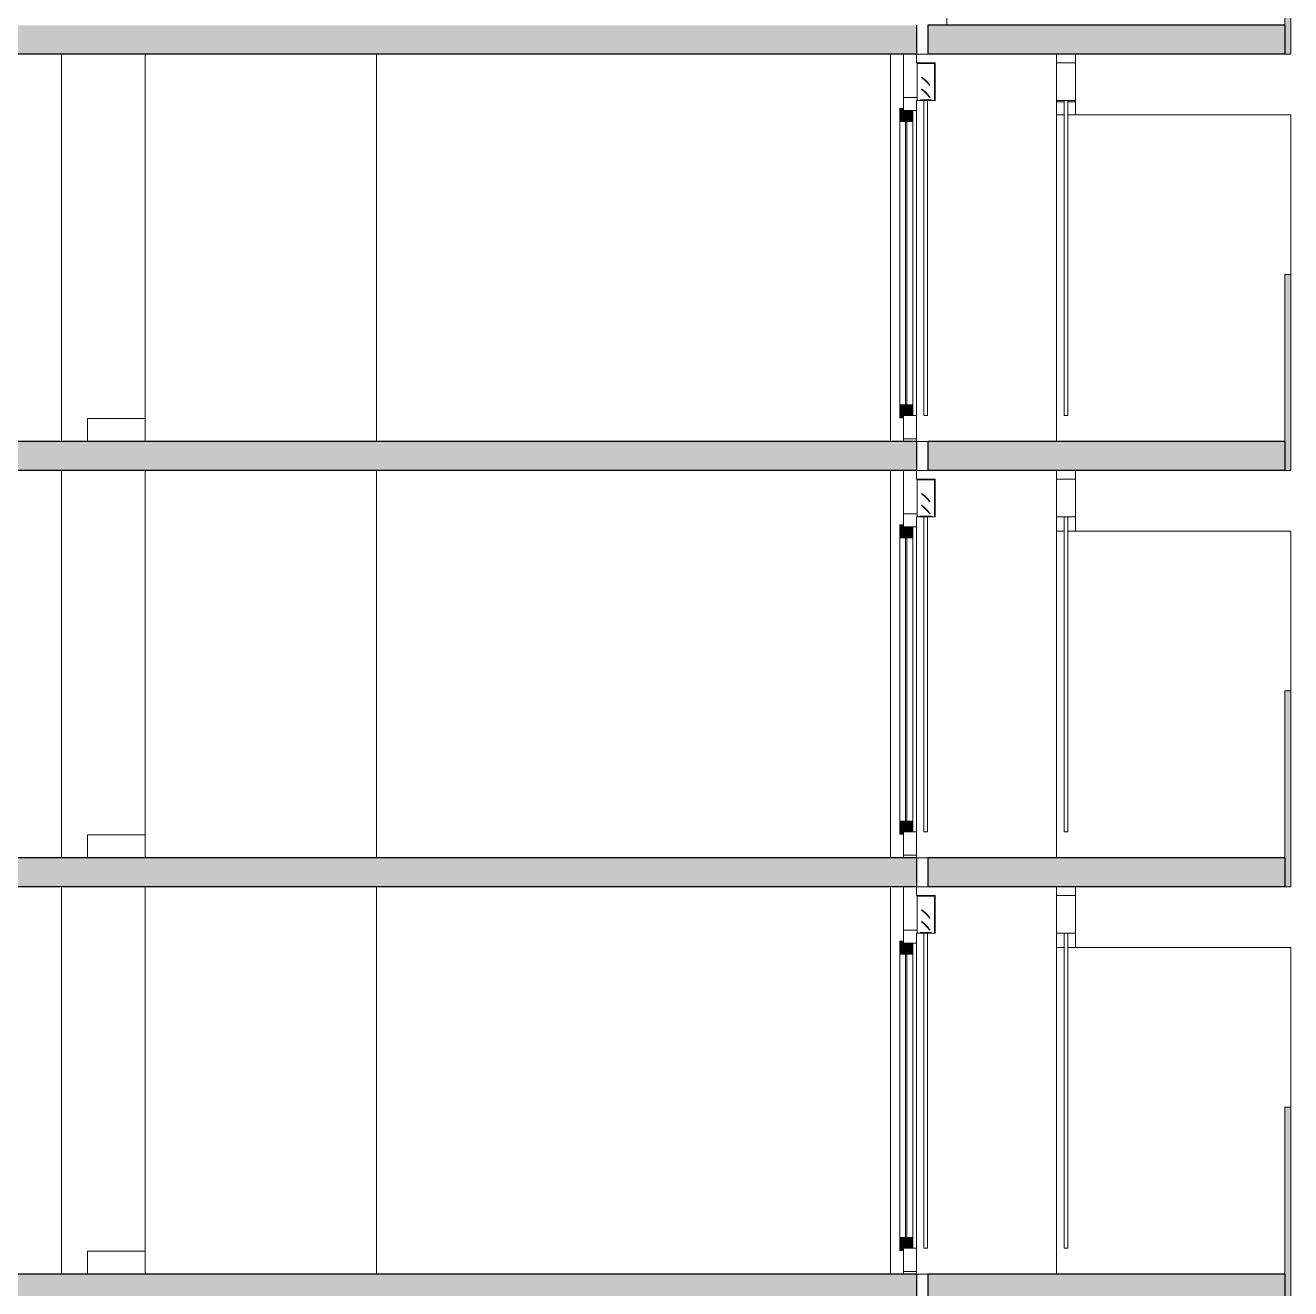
# Model space of a CAD drawing. Header units: metres. Extents: x -3.3 to 35.9, y -7 to 21.5.
# Drawn here: x 8.71 to 17.46, y 2.77 to 11.51 of the extents above; entities that cross this region are included whole.
import ezdxf

# ---------------------------------------------------------------- set-up
doc = ezdxf.new("R2010")
doc.units = ezdxf.units.M
doc.header["$MEASUREMENT"] = 0
for name, color, linetype in [('D_Schnitt D RB_1_110 Wand Aussen', 7, 'Continuous'), ('D_Schnitt D RB_1_120 Wand Innen tragend', 7, 'Continuous'), ('D_Schnitt D RB_1_140 Brüstung', 7, 'Continuous'), ('D_Schnitt D RB_1_150 Stütze', 7, 'Continuous'), ('D_Schnitt D RB_1_210 Decke', 7, 'Continuous'), ('D_Schnitt D RB_1_270 Deckendurchbruchsymbol', 7, 'Continuous')]:
    doc.layers.add(name, color=color, linetype=linetype)

msp = doc.modelspace()

# ---------------------------------------------------------------- hatches: boundary and pattern name
at = {"layer": 'D_Schnitt D RB_1_110 Wand Aussen', "linetype": 'Continuous', "lineweight": 0, "true_color": 0xffffff}
for points in [[(14.78, 10.935), (14.755, 10.935), (14.755, 10.845), (14.78, 10.845)], [(14.845, 10.92), (14.78, 10.92), (14.78, 10.845), (14.845, 10.845)], [(14.78, 8.795), (14.78, 8.885), (14.755, 8.885), (14.755, 8.795)], [(14.845, 8.81), (14.845, 8.885), (14.78, 8.885), (14.78, 8.81)], [(14.78, 8.055), (14.755, 8.055), (14.755, 7.965), (14.78, 7.965)], [(14.845, 8.04), (14.78, 8.04), (14.78, 7.965), (14.845, 7.965)], [(14.78, 5.915), (14.78, 6.005), (14.755, 6.005), (14.755, 5.915)], [(14.845, 5.93), (14.845, 6.005), (14.78, 6.005), (14.78, 5.93)], [(14.78, 5.175), (14.755, 5.175), (14.755, 5.085), (14.78, 5.085)], [(14.845, 5.16), (14.78, 5.16), (14.78, 5.085), (14.845, 5.085)], [(14.78, 3.035), (14.78, 3.125), (14.755, 3.125), (14.755, 3.035)], [(14.845, 3.05), (14.845, 3.125), (14.78, 3.125), (14.78, 3.05)]]:
    msp.add_hatch(color=7, dxfattribs=at).paths.add_polyline_path(points)
at = {"layer": 'D_Schnitt D RB_1_140 Brüstung', "linetype": 'Continuous', "lineweight": 0, "true_color": 0x000000}
for points in [[(17.46, 12.936), (17.42, 12.936), (17.42, 11.31), (17.46, 11.31)], [(17.46, 9.786), (17.42, 9.786), (17.42, 8.43), (17.46, 8.43)], [(17.46, 6.906), (17.42, 6.906), (17.42, 5.55), (17.46, 5.55)], [(17.46, 4.026), (17.42, 4.026), (17.42, 2.67), (17.46, 2.67)]]:
    msp.add_hatch(color=18, dxfattribs=at).paths.add_polyline_path(points)
at = {"layer": 'D_Schnitt D RB_1_210 Decke', "linetype": 'Continuous', "lineweight": 0, "true_color": 0x000000}
for points in [[(0.53, 11.31), (14.87, 11.31), (14.87, 11.51), (0.53, 11.51)], [(14.95, 11.51), (14.95, 11.31), (17.42, 11.31), (17.42, 11.51)], [(14.87, 8.63), (0.53, 8.63), (0.53, 8.43), (14.87, 8.43)], [(14.95, 8.63), (14.95, 8.43), (17.42, 8.43), (17.42, 8.63)], [(0.53, 5.55), (14.87, 5.55), (14.87, 5.75), (0.53, 5.75)], [(14.95, 5.55), (17.42, 5.55), (17.42, 5.75), (14.95, 5.75)], [(0.53, 2.67), (14.87, 2.67), (14.87, 2.87), (0.53, 2.87)], [(14.95, 2.67), (17.42, 2.67), (17.42, 2.87), (14.95, 2.87)]]:
    msp.add_hatch(color=18, dxfattribs=at).paths.add_polyline_path(points)

# ---------------------------------------------------------------- linework, layer by layer
at = {"layer": 'D_Schnitt D RB_1_110 Wand Aussen', "color": 7, "linetype": 'Continuous', "lineweight": 18, "ltscale": 1000}
for p, q in [((14.69, 8.63), (14.69, 11.31)), ((14.95, 11.31), (14.87, 11.31)), ((15.84, 8.63), (15.84, 11.31)), ((14.87, 8.63), (14.95, 8.63)), ((14.69, 5.75), (14.69, 8.43)), ((14.87, 8.43), (14.95, 8.43)), ((15.84, 5.75), (15.84, 8.43)), ((14.87, 5.75), (14.95, 5.75)), ((14.69, 2.87), (14.69, 5.55)), ((14.87, 5.55), (14.95, 5.55)), ((15.84, 2.87), (15.84, 5.55)), ((14.87, 2.87), (14.95, 2.87))]:
    msp.add_line(p, q, dxfattribs=at)
at = {"layer": 'D_Schnitt D RB_1_110 Wand Aussen', "color": 7, "linetype": 'Continuous', "lineweight": 13, "ltscale": 1000}
for p, q in [((14.87, 11.31), (14.87, 11.25)), ((15, 11.25), (14.87, 11.25)), ((14.875, 11.245), (14.875, 10.99)), ((14.995, 11.245), (14.875, 11.245)), ((14.995, 11.245), (14.995, 10.99)), ((15, 11.25), (15, 10.99)), ((15.97, 11.25), (15.84, 11.25)), ((15.97, 10.99), (15.97, 11.25)), ((14.9078, 11.1516), (14.9057, 11.1495)), ((14.9078, 11.0694), (14.9057, 11.0673)), ((14.9643, 11.095), (14.9622, 11.0929)), ((14.87, 11.01), (14.78, 11.01)), ((14.87, 10.99), (14.87, 10.92)), ((14.875, 10.99), (14.87, 10.99)), ((14.875, 10.99), (14.895, 10.99)), ((14.895, 10.9915), (14.895, 10.99)), ((14.8965, 10.9915), (14.895, 10.9915)), ((14.975, 10.99), (14.895, 10.99)), ((14.8965, 10.9945), (14.8965, 10.9915)), ((14.9735, 10.9945), (14.8965, 10.9945)), ((14.9225, 8.81), (14.9225, 10.99)), ((14.9475, 8.81), (14.9475, 10.99)), ((14.9643, 11.0129), (14.9622, 11.0107)), ((14.9735, 10.9945), (14.9735, 10.9915)), ((14.975, 10.9915), (14.9735, 10.9915)), ((14.975, 10.9915), (14.975, 10.99)), ((14.975, 10.99), (14.995, 10.99)), ((15, 10.99), (14.995, 10.99)), ((15.84, 10.99), (15.845, 10.99)), ((15.84, 10.98), (15.845, 10.98)), ((15.845, 10.99), (15.8925, 10.99)), ((15.845, 10.98), (15.8925, 10.98)), ((15.8925, 10.99), (15.9175, 10.99)), ((15.8925, 8.81), (15.8925, 10.99)), ((15.9175, 10.99), (15.965, 10.99)), ((15.9175, 8.81), (15.9175, 10.99)), ((15.9175, 10.98), (15.965, 10.98)), ((15.965, 10.99), (15.97, 10.99)), ((15.965, 10.98), (15.97, 10.98)), ((15.97, 10.98), (15.97, 10.99)), ((14.755, 10.935), (14.755, 10.845)), ((14.78, 10.935), (14.755, 10.935)), ((14.845, 10.92), (14.845, 10.845)), ((14.87, 8.81), (14.87, 10.92)), ((14.755, 10.1422), (14.755, 10.845)), ((14.795, 10.845), (14.795, 8.885)), ((14.805, 10.845), (14.805, 8.885)), ((14.845, 10.1259), (14.845, 10.845)), ((14.845, 10.0232), (14.845, 10.0627)), ((14.845, 9.77), (14.845, 9.7784)), ((14.845, 9.474), (14.845, 9.6041)), ((14.845, 9.3464), (14.845, 9.3955)), ((14.845, 9.2188), (14.845, 9.2679)), ((14.845, 9.0912), (14.845, 9.1402)), ((14.845, 8.9635), (14.845, 9.0126)), ((14.755, 8.885), (14.755, 8.795)), ((14.845, 8.885), (14.845, 8.81)), ((14.78, 8.795), (14.755, 8.795)), ((14.87, 8.81), (14.87, 8.63)), ((14.9475, 8.81), (14.9225, 8.81)), ((15.8925, 8.81), (15.9175, 8.81)), ((14.87, 8.65), (14.78, 8.65)), ((14.87, 8.43), (14.87, 8.37)), ((15, 8.37), (14.87, 8.37)), ((14.875, 8.365), (14.875, 8.11)), ((14.995, 8.365), (14.875, 8.365)), ((14.995, 8.365), (14.995, 8.11)), ((15, 8.37), (15, 8.11)), ((15.97, 8.37), (15.84, 8.37)), ((15.97, 8.11), (15.97, 8.37)), ((14.9078, 8.2716), (14.9057, 8.2695)), ((14.9078, 8.1894), (14.9057, 8.1873)), ((14.9643, 8.215), (14.9622, 8.2129)), ((14.755, 8.055), (14.755, 7.965)), ((14.78, 8.055), (14.755, 8.055)), ((14.87, 8.13), (14.78, 8.13)), ((14.87, 8.11), (14.87, 8.04)), ((14.875, 8.11), (14.87, 8.11)), ((14.875, 8.11), (14.895, 8.11)), ((14.895, 8.1115), (14.895, 8.11)), ((14.8965, 8.1115), (14.895, 8.1115)), ((14.975, 8.11), (14.895, 8.11)), ((14.8965, 8.1145), (14.8965, 8.1115)), ((14.9735, 8.1145), (14.8965, 8.1145)), ((14.9225, 5.93), (14.9225, 8.11)), ((14.9475, 5.93), (14.9475, 8.11)), ((14.9643, 8.1329), (14.9622, 8.1307)), ((14.9735, 8.1145), (14.9735, 8.1115)), ((14.975, 8.1115), (14.9735, 8.1115)), ((14.975, 8.1115), (14.975, 8.11)), ((14.975, 8.11), (14.995, 8.11)), ((15, 8.11), (14.995, 8.11)), ((15.84, 8.11), (15.845, 8.11)), ((15.845, 8.11), (15.8925, 8.11)), ((15.8925, 8.11), (15.9175, 8.11)), ((15.8925, 5.93), (15.8925, 8.11)), ((15.9175, 8.11), (15.965, 8.11)), ((15.9175, 5.93), (15.9175, 8.11)), ((15.965, 8.11), (15.97, 8.11)), ((14.845, 8.04), (14.845, 7.965)), ((14.87, 5.93), (14.87, 8.04)), ((14.755, 7.2622), (14.755, 7.965)), ((14.795, 7.965), (14.795, 6.005)), ((14.805, 7.965), (14.805, 6.005)), ((14.845, 7.2459), (14.845, 7.965)), ((14.845, 7.1432), (14.845, 7.1827)), ((14.845, 6.89), (14.845, 6.8984)), ((14.845, 6.594), (14.845, 6.7241)), ((14.845, 6.4664), (14.845, 6.5155)), ((14.845, 6.3388), (14.845, 6.3879)), ((14.845, 6.2112), (14.845, 6.2602)), ((14.845, 6.0835), (14.845, 6.1326)), ((14.755, 6.005), (14.755, 5.915)), ((14.845, 6.005), (14.845, 5.93)), ((14.78, 5.915), (14.755, 5.915)), ((14.87, 5.93), (14.87, 5.75)), ((14.9475, 5.93), (14.9225, 5.93)), ((15.8925, 5.93), (15.9175, 5.93)), ((14.87, 5.77), (14.78, 5.77)), ((14.87, 5.55), (14.87, 5.49)), ((15, 5.49), (14.87, 5.49)), ((14.875, 5.485), (14.875, 5.23)), ((14.995, 5.485), (14.875, 5.485)), ((14.995, 5.485), (14.995, 5.23)), ((15, 5.49), (15, 5.23)), ((15.97, 5.49), (15.84, 5.49)), ((15.97, 5.23), (15.97, 5.49)), ((14.9078, 5.3916), (14.9057, 5.3895)), ((14.9078, 5.3094), (14.9057, 5.3073)), ((14.9643, 5.335), (14.9622, 5.3329)), ((14.755, 5.175), (14.755, 5.085)), ((14.78, 5.175), (14.755, 5.175)), ((14.87, 5.25), (14.78, 5.25)), ((14.87, 5.23), (14.87, 5.16)), ((14.875, 5.23), (14.87, 5.23)), ((14.875, 5.23), (14.895, 5.23)), ((14.895, 5.2315), (14.895, 5.23)), ((14.8965, 5.2315), (14.895, 5.2315)), ((14.975, 5.23), (14.895, 5.23)), ((14.8965, 5.2345), (14.8965, 5.2315)), ((14.9735, 5.2345), (14.8965, 5.2345)), ((14.9225, 3.05), (14.9225, 5.23)), ((14.9475, 3.05), (14.9475, 5.23)), ((14.9643, 5.2529), (14.9622, 5.2507)), ((14.9735, 5.2345), (14.9735, 5.2315)), ((14.975, 5.2315), (14.9735, 5.2315)), ((14.975, 5.2315), (14.975, 5.23)), ((14.975, 5.23), (14.995, 5.23)), ((15, 5.23), (14.995, 5.23)), ((15.84, 5.23), (15.845, 5.23)), ((15.845, 5.23), (15.8925, 5.23)), ((15.8925, 5.23), (15.9175, 5.23)), ((15.8925, 3.05), (15.8925, 5.23)), ((15.9175, 5.23), (15.965, 5.23)), ((15.9175, 3.05), (15.9175, 5.23)), ((15.965, 5.23), (15.97, 5.23)), ((14.755, 4.3822), (14.755, 5.085)), ((14.795, 5.085), (14.795, 3.125)), ((14.805, 5.085), (14.805, 3.125)), ((14.845, 5.16), (14.845, 5.085)), ((14.845, 4.3659), (14.845, 5.085)), ((14.87, 3.05), (14.87, 5.16)), ((14.845, 4.2632), (14.845, 4.3027)), ((14.845, 4.01), (14.845, 4.0184)), ((14.845, 3.714), (14.845, 3.8441)), ((14.845, 3.5864), (14.845, 3.6355)), ((14.845, 3.4588), (14.845, 3.5079)), ((14.845, 3.3312), (14.845, 3.3802)), ((14.845, 3.2035), (14.845, 3.2526)), ((14.755, 3.125), (14.755, 3.035)), ((14.845, 3.125), (14.845, 3.05)), ((14.78, 3.035), (14.755, 3.035)), ((14.87, 3.05), (14.87, 2.87)), ((14.9475, 3.05), (14.9225, 3.05)), ((15.8925, 3.05), (15.9175, 3.05)), ((14.87, 2.89), (14.78, 2.89))]:
    msp.add_line(p, q, dxfattribs=at)
at = {"layer": 'D_Schnitt D RB_1_110 Wand Aussen', "color": 8, "linetype": 'Continuous', "lineweight": 0, "ltscale": 1000}
for p, q in [((14.755, 10.1422), (14.755, 9.865)), ((14.845, 10.1259), (14.845, 10.0627)), ((14.755, 9.865), (14.755, 9.9939)), ((14.845, 10.0232), (14.845, 9.9845)), ((14.845, 9.906), (14.845, 9.9845)), ((14.845, 9.906), (14.845, 9.865)), ((14.755, 9.5878), (14.755, 9.865)), ((14.845, 9.8569), (14.845, 9.865)), ((14.845, 9.7784), (14.845, 9.8569)), ((14.845, 9.7293), (14.845, 9.77)), ((14.845, 9.6673), (14.845, 9.7293)), ((14.845, 9.6041), (14.845, 9.6673)), ((14.755, 8.885), (14.755, 9.5878)), ((14.845, 9.5231), (14.845, 9.6017)), ((14.845, 9.3955), (14.845, 9.474)), ((14.845, 9.2679), (14.845, 9.3464)), ((14.845, 9.1402), (14.845, 9.2188)), ((14.845, 9.0126), (14.845, 9.0912)), ((14.845, 8.885), (14.845, 8.9635)), ((14.755, 7.2622), (14.755, 6.985)), ((14.845, 7.2459), (14.845, 7.1827)), ((14.755, 6.985), (14.755, 7.1139)), ((14.845, 7.1432), (14.845, 7.1045)), ((14.845, 7.026), (14.845, 7.1045)), ((14.845, 7.026), (14.845, 6.985)), ((14.755, 6.7078), (14.755, 6.985)), ((14.845, 6.9769), (14.845, 6.985)), ((14.845, 6.8984), (14.845, 6.9769)), ((14.845, 6.8493), (14.845, 6.89)), ((14.845, 6.7873), (14.845, 6.8493)), ((14.845, 6.7241), (14.845, 6.7873)), ((14.755, 6.005), (14.755, 6.7078)), ((14.845, 6.6431), (14.845, 6.7217)), ((14.845, 6.5155), (14.845, 6.594)), ((14.845, 6.3879), (14.845, 6.4664)), ((14.845, 6.2602), (14.845, 6.3388)), ((14.845, 6.1326), (14.845, 6.2112)), ((14.845, 6.005), (14.845, 6.0835)), ((14.755, 4.3822), (14.755, 4.105)), ((14.845, 4.3659), (14.845, 4.3027)), ((14.755, 4.105), (14.755, 4.2339)), ((14.845, 4.2632), (14.845, 4.2245)), ((14.845, 4.146), (14.845, 4.2245)), ((14.845, 4.146), (14.845, 4.105)), ((14.755, 3.8278), (14.755, 4.105)), ((14.845, 4.0969), (14.845, 4.105)), ((14.845, 4.0184), (14.845, 4.0969)), ((14.845, 3.9693), (14.845, 4.01)), ((14.845, 3.9073), (14.845, 3.9693)), ((14.845, 3.8441), (14.845, 3.9073)), ((14.755, 3.125), (14.755, 3.8278)), ((14.845, 3.7631), (14.845, 3.8417)), ((14.845, 3.6355), (14.845, 3.714)), ((14.845, 3.5079), (14.845, 3.5864)), ((14.845, 3.3802), (14.845, 3.4588)), ((14.845, 3.2526), (14.845, 3.3312)), ((14.845, 3.125), (14.845, 3.2035))]:
    msp.add_line(p, q, dxfattribs=at)
at = {"layer": 'D_Schnitt D RB_1_110 Wand Aussen', "color": 7, "linetype": 'Continuous', "lineweight": 13, "ltscale": 1000, "flags": 128}
for points in [[(14.78, 11.31), (14.78, 10.935), (14.78, 10.92)], [(14.9057, 11.1495), (14.9266, 11.1327), (14.9455, 11.1139), (14.9622, 11.0929)], [(14.9078, 11.1516), (14.9288, 11.1349), (14.9476, 11.116), (14.9643, 11.095)], [(14.9057, 11.0673), (14.9266, 11.0506), (14.9455, 11.0317), (14.9622, 11.0107)], [(14.9078, 11.0694), (14.9288, 11.0527), (14.9476, 11.0338), (14.9643, 11.0129)], [(14.87, 10.92), (14.845, 10.92), (14.78, 10.92)], [(14.845, 10.845), (14.805, 10.845), (14.795, 10.845), (14.78, 10.845), (14.755, 10.845)], [(14.845, 8.885), (14.805, 8.885), (14.795, 8.885), (14.78, 8.885), (14.755, 8.885)], [(14.78, 8.81), (14.78, 8.795), (14.78, 8.63)], [(14.87, 8.81), (14.845, 8.81), (14.78, 8.81)], [(14.78, 8.43), (14.78, 8.055), (14.78, 8.04)], [(14.9057, 8.2695), (14.9266, 8.2527), (14.9455, 8.2339), (14.9622, 8.2129)], [(14.9078, 8.2716), (14.9288, 8.2549), (14.9476, 8.236), (14.9643, 8.215)], [(14.9057, 8.1873), (14.9266, 8.1706), (14.9455, 8.1517), (14.9622, 8.1307)], [(14.9078, 8.1894), (14.9288, 8.1727), (14.9476, 8.1538), (14.9643, 8.1329)], [(14.87, 8.04), (14.845, 8.04), (14.78, 8.04)], [(14.845, 7.965), (14.805, 7.965), (14.795, 7.965), (14.78, 7.965), (14.755, 7.965)], [(14.845, 6.005), (14.805, 6.005), (14.795, 6.005), (14.78, 6.005), (14.755, 6.005)], [(14.78, 5.93), (14.78, 5.915), (14.78, 5.75)], [(14.87, 5.93), (14.845, 5.93), (14.78, 5.93)], [(14.78, 5.55), (14.78, 5.175), (14.78, 5.16)], [(14.9057, 5.3895), (14.9266, 5.3727), (14.9455, 5.3539), (14.9622, 5.3329)], [(14.9078, 5.3916), (14.9288, 5.3749), (14.9476, 5.356), (14.9643, 5.335)], [(14.9057, 5.3073), (14.9266, 5.2906), (14.9455, 5.2717), (14.9622, 5.2507)], [(14.9078, 5.3094), (14.9288, 5.2927), (14.9476, 5.2738), (14.9643, 5.2529)], [(14.845, 5.085), (14.805, 5.085), (14.795, 5.085), (14.78, 5.085), (14.755, 5.085)], [(14.87, 5.16), (14.845, 5.16), (14.78, 5.16)], [(14.845, 3.125), (14.805, 3.125), (14.795, 3.125), (14.78, 3.125), (14.755, 3.125)], [(14.78, 3.05), (14.78, 3.035), (14.78, 2.87)], [(14.87, 3.05), (14.845, 3.05), (14.78, 3.05)]]:
    msp.add_lwpolyline(points, dxfattribs=at)
at = {"layer": 'D_Schnitt D RB_1_120 Wand Innen tragend', "color": 7, "linetype": 'Continuous', "lineweight": 18, "ltscale": 1000}
for p, q in [((8.955, 11.31), (8.955, 8.63)), ((8.955, 8.43), (8.955, 5.75)), ((8.955, 5.55), (8.955, 2.87))]:
    msp.add_line(p, q, dxfattribs=at)
at = {"layer": 'D_Schnitt D RB_1_140 Brüstung', "color": 7, "linetype": 'Continuous', "lineweight": 18, "ltscale": 1000}
for p, q in [((17.42, 12.936), (17.42, 11.51)), ((17.46, 12.936), (17.46, 11.31)), ((15.08, 11.7), (15.08, 11.51)), ((15.97, 11.31), (15.97, 11.25)), ((17.46, 11.31), (17.42, 11.31)), ((15.97, 10.98), (15.97, 10.89)), ((15.8925, 10.89), (15.84, 10.89)), ((17.46, 10.89), (15.9175, 10.89)), ((17.46, 9.786), (17.46, 10.89)), ((17.42, 9.786), (17.42, 8.63)), ((17.46, 9.786), (17.42, 9.786)), ((17.46, 9.786), (17.46, 8.43)), ((15.97, 8.43), (15.97, 8.37)), ((17.46, 8.43), (17.42, 8.43)), ((15.97, 8.11), (15.97, 8.01)), ((15.8925, 8.01), (15.84, 8.01)), ((17.46, 8.01), (15.9175, 8.01)), ((17.46, 6.906), (17.46, 8.01)), ((17.42, 6.906), (17.42, 5.75)), ((17.46, 6.906), (17.42, 6.906)), ((17.46, 6.906), (17.46, 5.55)), ((15.97, 5.55), (15.97, 5.49)), ((17.46, 5.55), (17.42, 5.55)), ((15.97, 5.23), (15.97, 5.13)), ((15.8925, 5.13), (15.84, 5.13)), ((17.46, 5.13), (15.9175, 5.13)), ((17.46, 4.026), (17.46, 5.13)), ((17.42, 4.026), (17.42, 2.87)), ((17.46, 4.026), (17.42, 4.026)), ((17.46, 4.026), (17.46, 2.67))]:
    msp.add_line(p, q, dxfattribs=at)
at = {"layer": 'D_Schnitt D RB_1_150 Stütze', "color": 7, "linetype": 'Continuous', "lineweight": 13, "ltscale": 1000}
for p, q in [((9.535, 8.79), (9.535, 11.31)), ((11.135, 8.63), (11.135, 11.31)), ((9.535, 5.91), (9.535, 8.43)), ((11.135, 5.75), (11.135, 8.43)), ((9.535, 3.03), (9.535, 5.55)), ((11.135, 2.87), (11.135, 5.55))]:
    msp.add_line(p, q, dxfattribs=at)
at = {"layer": 'D_Schnitt D RB_1_210 Decke', "color": 7, "linetype": 'Continuous', "lineweight": 25, "ltscale": 1000}
for p, q in [((14.87, 11.51), (14.87, 11.31)), ((14.95, 11.51), (14.95, 11.31)), ((17.42, 11.51), (14.95, 11.51)), ((17.42, 11.51), (17.42, 11.31)), ((17.42, 11.31), (14.95, 11.31)), ((14.87, 8.63), (14.87, 8.43)), ((14.95, 8.63), (14.95, 8.43)), ((17.42, 8.63), (14.95, 8.63)), ((17.42, 8.63), (17.42, 8.43)), ((17.42, 8.43), (14.95, 8.43)), ((14.87, 5.75), (14.87, 5.55)), ((14.95, 5.75), (14.95, 5.55)), ((17.42, 5.75), (14.95, 5.75)), ((17.42, 5.75), (17.42, 5.55)), ((17.42, 5.55), (14.95, 5.55)), ((14.87, 2.87), (14.87, 2.67)), ((14.95, 2.87), (14.95, 2.67)), ((17.42, 2.87), (14.95, 2.87)), ((17.42, 2.87), (17.42, 2.67))]:
    msp.add_line(p, q, dxfattribs=at)
at = {"layer": 'D_Schnitt D RB_1_210 Decke', "color": 7, "linetype": 'Continuous', "lineweight": 25, "ltscale": 1000, "flags": 128}
for points in [[(14.87, 11.31), (14.78, 11.31), (6.225, 11.31)], [(14.87, 8.63), (14.78, 8.63), (6.225, 8.63)], [(14.87, 8.43), (14.78, 8.43), (6.225, 8.43)], [(14.87, 5.75), (14.78, 5.75), (6.225, 5.75)], [(14.87, 5.55), (14.78, 5.55), (6.225, 5.55)], [(14.87, 2.87), (14.78, 2.87), (6.225, 2.87)]]:
    msp.add_lwpolyline(points, dxfattribs=at)
at = {"layer": 'D_Schnitt D RB_1_270 Deckendurchbruchsymbol', "color": 7, "linetype": 'Continuous', "lineweight": 13, "ltscale": 1000}
for p, q in [((9.135, 8.79), (9.535, 8.79)), ((9.135, 8.63), (9.135, 8.79)), ((9.535, 8.63), (9.535, 8.79)), ((9.135, 5.91), (9.535, 5.91)), ((9.135, 5.75), (9.135, 5.91)), ((9.535, 5.75), (9.535, 5.91)), ((9.135, 3.03), (9.535, 3.03)), ((9.135, 2.87), (9.135, 3.03)), ((9.535, 2.87), (9.535, 3.03))]:
    msp.add_line(p, q, dxfattribs=at)

doc.saveas('drawing.dxf')
